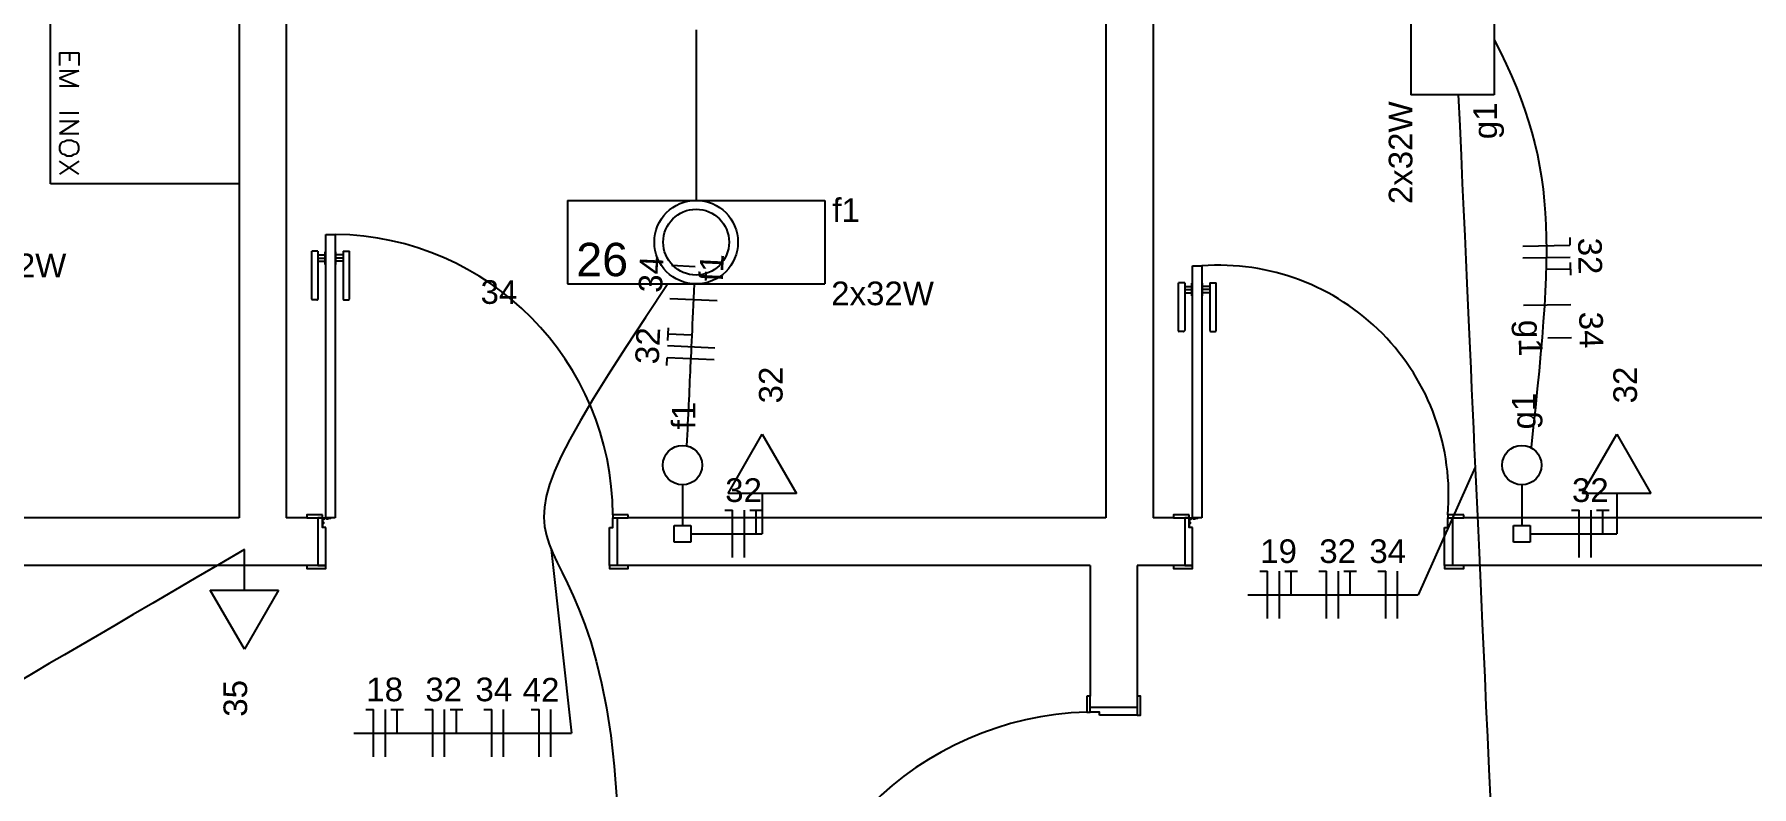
# Model space of a CAD drawing. Header units: millimetres. Extents: x -182 to 147, y -1396 to 58.
# Drawn here: x -114.66 to -103.76, y 41.62 to 46.39 of the extents above; entities that cross this region are included whole.
import ezdxf

# ---------------------------------------------------------------- set-up
doc = ezdxf.new("R2010")
doc.units = ezdxf.units.MM
doc.header["$LTSCALE"] = 10
doc.header["$MEASUREMENT"] = 0
for name, color, linetype in [('Arquitetura', 8, 'Continuous'), ('EL-Condutos', 4, 'Continuous'), ('EL-Fios (Fase 1)', 7, 'Continuous'), ('EL-Fios (Fase 2)', 7, 'Continuous'), ('EL-Fios (Neutro)', 170, 'Continuous'), ('EL-Fios (Retorno)', 10, 'Continuous'), ('EL-Fios (Terra)', 90, 'Continuous'), ('EL-Textos fios', 7, 'Continuous'), ('P-SIMBOL', 170, 'Continuous'), ('Textos', 7, 'Continuous')]:
    doc.layers.add(name, color=color, linetype=linetype)
doc.styles.add('Arial', font='arial.ttf')

msp = doc.modelspace()

# ---------------------------------------------------------------- linework, layer by layer
at = {"layer": 'Arquitetura', "linetype": 'Continuous'}
for p, q in [((-113.362, 50.3269), (-113.362, 43.3269)), ((-113.063, 50.3269), (-113.063, 43.3269)), ((-107.862, 50.3269), (-107.862, 43.3269)), ((-107.563, 50.3269), (-107.563, 43.3269)), ((-113.362, 43.3269), (-116.393, 43.3269)), ((-112.933, 43.3269), (-113.063, 43.3269)), ((-107.862, 43.3269), (-110.893, 43.3269)), ((-107.433, 43.3269), (-107.563, 43.3269)), ((-99.963, 43.3269), (-105.592, 43.3269)), ((-112.933, 43.0259), (-116.393, 43.0259)), ((-107.963, 43.0259), (-110.893, 43.0259)), ((-107.963, 43.0259), (-107.963, 42.1959)), ((-107.663, 43.0259), (-107.663, 42.1959)), ((-107.433, 43.0259), (-107.663, 43.0259)), ((-99.532, 43.0259), (-105.592, 43.0259))]:
    msp.add_line(p, q, dxfattribs=at)
at = {"layer": 'Arquitetura'}
for p, q in [((-114.56, 45.4459), (-114.56, 47.8459)), ((-114.503, 46.2769), (-114.38, 46.2769)), ((-114.503, 46.2769), (-114.503, 46.1969)), ((-114.439, 46.2769), (-114.439, 46.2259)), ((-114.38, 46.2769), (-114.38, 46.1969)), ((-114.503, 46.1629), (-114.38, 46.1629)), ((-114.38, 46.1629), (-114.503, 46.1159)), ((-114.503, 46.1159), (-114.38, 46.0659)), ((-114.38, 46.0659), (-114.503, 46.0659)), ((-114.38, 45.8959), (-114.503, 45.8959)), ((-114.503, 45.8449), (-114.38, 45.8449)), ((-114.38, 45.8449), (-114.503, 45.7649)), ((-114.503, 45.7649), (-114.38, 45.7649)), ((-114.498, 45.6969), (-114.503, 45.6839)), ((-114.503, 45.6839), (-114.503, 45.6629)), ((-114.503, 45.6629), (-114.498, 45.6509)), ((-114.485, 45.7099), (-114.498, 45.6969)), ((-114.473, 45.7139), (-114.485, 45.7099)), ((-114.456, 45.7219), (-114.473, 45.7139)), ((-114.426, 45.7219), (-114.456, 45.7219)), ((-114.409, 45.7139), (-114.426, 45.7219)), ((-114.397, 45.7099), (-114.409, 45.7139)), ((-114.384, 45.6969), (-114.397, 45.7099)), ((-114.38, 45.6839), (-114.384, 45.6969)), ((-114.384, 45.6509), (-114.38, 45.6629)), ((-114.38, 45.6629), (-114.38, 45.6839)), ((-114.38, 45.5909), (-114.503, 45.5069)), ((-114.38, 45.5069), (-114.503, 45.5909)), ((-114.498, 45.6509), (-114.485, 45.6379)), ((-114.485, 45.6379), (-114.473, 45.6339)), ((-114.473, 45.6339), (-114.456, 45.6249)), ((-114.456, 45.6249), (-114.426, 45.6249)), ((-114.426, 45.6249), (-114.409, 45.6339)), ((-114.409, 45.6339), (-114.397, 45.6379)), ((-114.397, 45.6379), (-114.384, 45.6509)), ((-113.362, 45.4459), (-114.56, 45.4459)), ((-112.83, 43.2929), (-112.83, 43.2989)), ((-112.799, 43.3229), (-112.805, 43.3229)), ((-107.33, 43.2929), (-107.33, 43.2989)), ((-107.299, 43.3229), (-107.305, 43.3229))]:
    msp.add_line(p, q, dxfattribs=at)
at = {"layer": 'Arquitetura', "color": 2}
for p, q in [((-112.813, 43.3269), (-112.813, 45.1259)), ((-112.813, 45.1259), (-112.753, 45.1259)), ((-112.753, 45.1259), (-112.753, 43.3269)), ((-107.313, 43.3269), (-107.313, 44.9259)), ((-107.313, 44.9259), (-107.253, 44.9259)), ((-107.253, 44.9259), (-107.253, 43.3269)), ((-112.753, 43.3269), (-112.813, 43.3269)), ((-107.253, 43.3269), (-107.313, 43.3269))]:
    msp.add_line(p, q, dxfattribs=at)
at = {"layer": 'Arquitetura', "color": 3, "linetype": 'Continuous'}
for p, q in [((-112.902, 44.7159), (-112.902, 45.0189)), ((-112.862, 45.0189), (-112.862, 44.7159)), ((-112.817, 44.9359), (-112.817, 45.0159)), ((-112.749, 44.9359), (-112.749, 45.0159)), ((-112.703, 45.0189), (-112.703, 44.7159)), ((-112.663, 44.7159), (-112.663, 45.0189)), ((-107.402, 44.5159), (-107.402, 44.8189)), ((-107.362, 44.8189), (-107.362, 44.5159)), ((-107.317, 44.7359), (-107.317, 44.8159)), ((-107.249, 44.7359), (-107.249, 44.8159)), ((-107.203, 44.8189), (-107.203, 44.5159)), ((-107.163, 44.5159), (-107.163, 44.8189)), ((-112.87, 44.7099), (-112.898, 44.7099)), ((-112.695, 44.7099), (-112.668, 44.7099)), ((-107.37, 44.5099), (-107.398, 44.5099)), ((-107.195, 44.5099), (-107.168, 44.5099))]:
    msp.add_line(p, q, dxfattribs=at)
at = {"layer": 'Arquitetura', "color": 3}
for p, q in [((-112.862, 45.0189), (-112.902, 45.0189)), ((-112.817, 45.0159), (-112.813, 45.0159)), ((-112.749, 45.0159), (-112.753, 45.0159)), ((-112.703, 45.0189), (-112.663, 45.0189)), ((-112.862, 44.9959), (-112.817, 44.9959)), ((-112.862, 44.9759), (-112.817, 44.9759)), ((-112.862, 44.9559), (-112.817, 44.9559)), ((-112.817, 44.9359), (-112.813, 44.9359)), ((-112.749, 44.9359), (-112.753, 44.9359)), ((-112.703, 44.9959), (-112.749, 44.9959)), ((-112.703, 44.9759), (-112.749, 44.9759)), ((-112.703, 44.9559), (-112.749, 44.9559)), ((-107.362, 44.8189), (-107.402, 44.8189)), ((-107.362, 44.7959), (-107.317, 44.7959)), ((-107.317, 44.8159), (-107.313, 44.8159)), ((-107.249, 44.8159), (-107.253, 44.8159)), ((-107.203, 44.7959), (-107.249, 44.7959)), ((-107.203, 44.8189), (-107.163, 44.8189)), ((-107.362, 44.7759), (-107.317, 44.7759)), ((-107.362, 44.7559), (-107.317, 44.7559)), ((-107.317, 44.7359), (-107.313, 44.7359)), ((-107.249, 44.7359), (-107.253, 44.7359)), ((-107.203, 44.7759), (-107.249, 44.7759)), ((-107.203, 44.7559), (-107.249, 44.7559))]:
    msp.add_line(p, q, dxfattribs=at)
for points in [[(-112.833, 43.3459), (-112.933, 43.3459), (-112.933, 43.3269), (-112.833, 43.3269), (-112.833, 43.3459)], [(-110.893, 43.3459), (-110.992, 43.3459), (-110.992, 43.3269), (-110.893, 43.3269), (-110.893, 43.3459)], [(-107.333, 43.3459), (-107.433, 43.3459), (-107.433, 43.3269), (-107.333, 43.3269), (-107.333, 43.3459)], [(-105.592, 43.3459), (-105.692, 43.3459), (-105.692, 43.3269), (-105.592, 43.3269), (-105.592, 43.3459)], [(-112.813, 43.0259), (-112.862, 43.0259), (-112.933, 43.0259), (-112.933, 43.0059), (-112.813, 43.0059), (-112.813, 43.0259)], [(-110.893, 43.0259), (-111.012, 43.0259), (-111.012, 43.0059), (-110.893, 43.0059), (-110.893, 43.0259)], [(-107.313, 43.0259), (-107.362, 43.0259), (-107.433, 43.0259), (-107.433, 43.0059), (-107.313, 43.0059), (-107.313, 43.0259)], [(-105.592, 43.0259), (-105.713, 43.0259), (-105.713, 43.0059), (-105.592, 43.0059), (-105.592, 43.0259)], [(-107.983, 42.1959), (-107.983, 42.0959), (-107.963, 42.0959), (-107.963, 42.1959), (-107.983, 42.1959)], [(-107.663, 42.1959), (-107.663, 42.0769), (-107.643, 42.0769), (-107.643, 42.1959), (-107.663, 42.1959)]]:
    msp.add_lwpolyline(points, close=True, dxfattribs=at)
at = {"layer": 'Arquitetura', "color": 2}
for points in [[(-112.813, 43.2659), (-112.833, 43.2659), (-112.833, 43.3269), (-112.862, 43.3269), (-112.862, 43.0259), (-112.813, 43.0259), (-112.813, 43.2659)], [(-111.012, 43.2659), (-110.992, 43.2659), (-110.992, 43.3269), (-110.963, 43.3269), (-110.963, 43.0259), (-111.012, 43.0259), (-111.012, 43.2659)], [(-107.313, 43.2659), (-107.333, 43.2659), (-107.333, 43.3269), (-107.362, 43.3269), (-107.362, 43.0259), (-107.313, 43.0259), (-107.313, 43.2659)], [(-105.713, 43.2659), (-105.692, 43.2659), (-105.692, 43.3269), (-105.663, 43.3269), (-105.663, 43.0259), (-105.713, 43.0259), (-105.713, 43.2659)], [(-107.902, 42.0769), (-107.902, 42.0959), (-107.963, 42.0959), (-107.963, 42.1259), (-107.663, 42.1259), (-107.663, 42.0769), (-107.902, 42.0769)]]:
    msp.add_lwpolyline(points, close=True, dxfattribs=at)
at = {"layer": 'Arquitetura', "color": 1}
for points in [[(-112.831, 43.3169), (-112.833, 43.3209), (-112.833, 43.3209), (-112.833, 43.3159), (-112.833, 43.2759), (-112.831, 43.2759), (-112.831, 43.3169)], [(-112.823, 43.3239), (-112.828, 43.3269), (-112.828, 43.3269), (-112.822, 43.3269), (-112.782, 43.3269), (-112.782, 43.3239), (-112.823, 43.3239)], [(-107.331, 43.3169), (-107.333, 43.3209), (-107.333, 43.3209), (-107.333, 43.3159), (-107.333, 43.2759), (-107.331, 43.2759), (-107.331, 43.3169)], [(-107.323, 43.3239), (-107.328, 43.3269), (-107.328, 43.3269), (-107.322, 43.3269), (-107.282, 43.3269), (-107.282, 43.3239), (-107.323, 43.3239)]]:
    msp.add_lwpolyline(points, dxfattribs=at)
at = {"layer": 'Arquitetura'}
for points in [[(-112.828, 43.3009), (-112.83, 43.2989), (-112.831, 43.2989)], [(-112.828, 43.2909), (-112.83, 43.2929), (-112.831, 43.2929)], [(-112.828, 43.2959), (-112.828, 43.2959), (-112.828, 43.2909), (-112.828, 43.2909), (-112.828, 43.3009), (-112.828, 43.3009), (-112.828, 43.2969), (-112.828, 43.2969)], [(-112.808, 43.3219), (-112.805, 43.3229), (-112.805, 43.3239)], [(-112.802, 43.3219), (-112.802, 43.3209), (-112.797, 43.3209), (-112.797, 43.3219), (-112.808, 43.3219), (-112.808, 43.3209), (-112.803, 43.3209), (-112.803, 43.3219)], [(-112.797, 43.3219), (-112.799, 43.3229), (-112.799, 43.3239)], [(-107.328, 43.3009), (-107.33, 43.2989), (-107.331, 43.2989)], [(-107.328, 43.2909), (-107.33, 43.2929), (-107.331, 43.2929)], [(-107.328, 43.2959), (-107.328, 43.2959), (-107.328, 43.2909), (-107.328, 43.2909), (-107.328, 43.3009), (-107.328, 43.3009), (-107.328, 43.2969), (-107.328, 43.2969)], [(-107.308, 43.3219), (-107.305, 43.3229), (-107.305, 43.3239)], [(-107.302, 43.3219), (-107.302, 43.3209), (-107.297, 43.3209), (-107.297, 43.3219), (-107.308, 43.3219), (-107.308, 43.3209), (-107.303, 43.3209), (-107.303, 43.3219)], [(-107.297, 43.3219), (-107.299, 43.3229), (-107.299, 43.3239)]]:
    msp.add_lwpolyline(points, dxfattribs=at)
at = {"layer": 'Arquitetura', "color": 1}
for centre in [(-112.828, 43.3209), (-107.328, 43.3209)]:
    msp.add_circle(centre, 0.005, dxfattribs=at)
at = {"layer": 'Arquitetura'}
for centre, radius, start, end in [((-112.776, 43.3419), 1.7842, 0.12949, 89.2231), ((-107.146, 43.4719), 1.4584, 355.064, 94.2065), ((-107.917, 40.0499), 2.0472, 91.8256, 177.588)]:
    msp.add_arc(centre, radius, start, end, dxfattribs=at)
at = {"layer": 'Arquitetura', "color": 3, "linetype": 'Continuous'}
for centre, start, end in [((-112.897, 44.7159), 180, 260.538), ((-112.869, 44.7159), 260.538, 0), ((-112.696, 44.7159), 180, 279.462), ((-112.669, 44.7159), 279.462, 0), ((-107.397, 44.5159), 180, 260.538), ((-107.369, 44.5159), 260.538, 0), ((-107.196, 44.5159), 180, 279.462), ((-107.169, 44.5159), 279.462, 0)]:
    msp.add_arc(centre, 0.006, start, end, dxfattribs=at)
at = {"layer": 'EL-Condutos', "linetype": 'Continuous'}
for points in [[(-110.4624, 46.4244), (-110.4624, 46.3378), (-110.4624, 46.2479), (-110.4624, 46.1542), (-110.4624, 46.0559), (-110.4624, 45.9527), (-110.4624, 45.844), (-110.4624, 45.7291), (-110.4624, 45.6076), (-110.4625, 45.4788), (-110.4625, 45.3424)], [(-105.3976, 46.3608), (-105.3582, 46.2825), (-105.3217, 46.2061), (-105.288, 46.1312), (-105.2571, 46.0577), (-105.2288, 45.9853), (-105.203, 45.9136), (-105.1798, 45.8426), (-105.1589, 45.7718), (-105.1404, 45.7011), (-105.1242, 45.6301), (-105.1102, 45.5588), (-105.0984, 45.4867), (-105.0885, 45.4136), (-105.0807, 45.3393), (-105.0748, 45.2635), (-105.0706, 45.1859), (-105.0683, 45.1064), (-105.0676, 45.0246), (-105.0686, 44.9404), (-105.0711, 44.8533), (-105.075, 44.7633), (-105.0803, 44.6699), (-105.087, 44.5731), (-105.0949, 44.4724), (-105.1039, 44.3677), (-105.1141, 44.2588), (-105.1252, 44.1452), (-105.1374, 44.0269), (-105.1503, 43.9035), (-105.1641, 43.7748)], [(-105.6263, 46.0141), (-105.6173, 45.8152), (-105.6088, 45.6269), (-105.6007, 45.4485), (-105.593, 45.279), (-105.5857, 45.1177), (-105.5787, 44.9637), (-105.5721, 44.8162), (-105.5656, 44.6743), (-105.5594, 44.5372), (-105.5534, 44.4041), (-105.5475, 44.2741), (-105.5417, 44.1465), (-105.536, 44.0202), (-105.5303, 43.8947), (-105.5247, 43.7689), (-105.5189, 43.642), (-105.5131, 43.5133), (-105.5071, 43.3818), (-105.501, 43.2468), (-105.4947, 43.1075), (-105.4882, 42.9628), (-105.4813, 42.8122), (-105.4742, 42.6546), (-105.4667, 42.4893), (-105.4589, 42.3154), (-105.4506, 42.1321), (-105.4418, 41.9386), (-105.4325, 41.734), (-105.4227, 41.5175)], [(-110.6413, 44.8129), (-110.7844, 44.599), (-110.9107, 44.4071), (-111.021, 44.2354), (-111.116, 44.0823), (-111.1967, 43.9462), (-111.2639, 43.8255), (-111.3183, 43.7184), (-111.3609, 43.6235), (-111.3924, 43.539), (-111.4136, 43.4634), (-111.4254, 43.3949), (-111.4286, 43.332), (-111.4241, 43.2731), (-111.4125, 43.2165), (-111.3949, 43.1605), (-111.3719, 43.1035), (-111.3445, 43.044), (-111.3134, 42.9803), (-111.2794, 42.9107), (-111.2434, 42.8336), (-111.2063, 42.7474), (-111.1688, 42.6505), (-111.1317, 42.5412), (-111.0959, 42.4179), (-111.0622, 42.2789), (-111.0314, 42.1227), (-111.0044, 41.9476), (-110.982, 41.7519), (-110.9649, 41.5341)], [(-110.4748, 44.8126), (-110.477, 44.7656), (-110.4791, 44.7204), (-110.4812, 44.677), (-110.4831, 44.6353), (-110.485, 44.5952), (-110.4868, 44.5565), (-110.4885, 44.5191), (-110.4902, 44.483), (-110.4918, 44.4481), (-110.4934, 44.4141), (-110.495, 44.3811), (-110.4965, 44.3488), (-110.498, 44.3173), (-110.4994, 44.2863), (-110.5008, 44.2559), (-110.5022, 44.2258), (-110.5036, 44.196), (-110.505, 44.1663), (-110.5064, 44.1367), (-110.5078, 44.1071), (-110.5092, 44.0773), (-110.5106, 44.0472), (-110.512, 44.0167), (-110.5135, 43.9858), (-110.515, 43.9542), (-110.5165, 43.922), (-110.518, 43.8889), (-110.5196, 43.8549), (-110.5213, 43.8199), (-110.523, 43.7838)], [(-110.4958, 43.2269), (-110.4762, 43.2269), (-110.4578, 43.2269), (-110.4405, 43.2269), (-110.4241, 43.2269), (-110.4085, 43.2269), (-110.3938, 43.2269), (-110.3797, 43.2269), (-110.3662, 43.2269), (-110.3533, 43.2269), (-110.3408, 43.2269), (-110.3286, 43.2269), (-110.3167, 43.2269), (-110.3049, 43.2269), (-110.2932, 43.2269), (-110.2814, 43.2269), (-110.2696, 43.2269), (-110.2576, 43.2269), (-110.2452, 43.2269), (-110.2325, 43.2269), (-110.2194, 43.2269), (-110.2057, 43.2269), (-110.1913, 43.2269), (-110.1762, 43.2269), (-110.1603, 43.2269), (-110.1435, 43.2269), (-110.1257, 43.2269), (-110.1068, 43.2269), (-110.0867, 43.2269), (-110.0654, 43.2269), (-110.0427, 43.2269)], [(-105.1703, 43.2269), (-105.1461, 43.2269), (-105.1234, 43.2269), (-105.1019, 43.2269), (-105.0817, 43.2269), (-105.0626, 43.2269), (-105.0445, 43.2269), (-105.0273, 43.2269), (-105.0109, 43.2269), (-104.9951, 43.2269), (-104.9799, 43.2269), (-104.9651, 43.2269), (-104.9506, 43.2269), (-104.9364, 43.2269), (-104.9222, 43.2269), (-104.9081, 43.2269), (-104.8939, 43.2269), (-104.8794, 43.2269), (-104.8646, 43.2269), (-104.8494, 43.2269), (-104.8336, 43.2269), (-104.8172, 43.2269), (-104.8, 43.2269), (-104.7819, 43.2269), (-104.7628, 43.2269), (-104.7426, 43.2269), (-104.7212, 43.2269), (-104.6985, 43.2269), (-104.6743, 43.2269), (-104.6486, 43.2269), (-104.6213, 43.2269)], [(-113.3289, 43.1259), (-113.4873, 43.0334), (-113.6364, 42.9464), (-113.7768, 42.8644), (-113.9092, 42.7871), (-114.034, 42.7142), (-114.152, 42.6453), (-114.2637, 42.58), (-114.3697, 42.5182), (-114.4706, 42.4592), (-114.5669, 42.4029), (-114.6594, 42.3489), (-114.7486, 42.2969)]]:
    msp.add_lwpolyline(points, dxfattribs=at)
at = {"layer": 'EL-Fios (Fase 1)'}
for p, q in [((-105.2163, 44.9771), (-104.9164, 44.9817)), ((-110.3437, 44.4042), (-110.6434, 44.4182)), ((-110.1565, 43.0769), (-110.1565, 43.3769)), ((-104.7835, 43.0769), (-104.7835, 43.3769)), ((-106.3866, 42.6897), (-106.3866, 42.9897)), ((-112.4339, 41.8127), (-112.4339, 42.1127)), ((-112.0589, 41.8127), (-112.0589, 42.1127))]:
    msp.add_line(p, q, dxfattribs=at)
at = {"layer": 'EL-Fios (Fase 2)'}
for p, q in [((-110.3297, 44.7039), (-110.6294, 44.7179)), ((-105.2117, 44.6771), (-104.9118, 44.6817)), ((-106.7616, 42.6897), (-106.7616, 42.9897)), ((-106.0116, 42.6897), (-106.0116, 42.9897)), ((-111.6839, 41.8127), (-111.6839, 42.1127)), ((-111.3839, 41.8127), (-111.3839, 42.1127))]:
    msp.add_line(p, q, dxfattribs=at)
at = {"layer": 'EL-Fios (Neutro)'}
for p, q in [((-105.2175, 45.0521), (-104.9175, 45.0566)), ((-104.9183, 45.1066), (-104.9175, 45.0566)), ((-110.6492, 44.2934), (-110.6469, 44.3433)), ((-110.3472, 44.3293), (-110.6469, 44.3433)), ((-110.2815, 43.3769), (-110.2315, 43.3769)), ((-110.2315, 43.0769), (-110.2315, 43.3769)), ((-104.9085, 43.3769), (-104.8585, 43.3769)), ((-104.8585, 43.0769), (-104.8585, 43.3769)), ((-106.8866, 42.9897), (-106.8366, 42.9897)), ((-106.8366, 42.6897), (-106.8366, 42.9897)), ((-106.5116, 42.9897), (-106.4616, 42.9897)), ((-106.4616, 42.6897), (-106.4616, 42.9897)), ((-106.1366, 42.9897), (-106.0866, 42.9897)), ((-106.0866, 42.6897), (-106.0866, 42.9897)), ((-112.5589, 42.1127), (-112.5089, 42.1127)), ((-112.5089, 41.8127), (-112.5089, 42.1127)), ((-112.1839, 42.1127), (-112.1339, 42.1127)), ((-112.1339, 41.8127), (-112.1339, 42.1127)), ((-111.8089, 42.1127), (-111.7589, 42.1127)), ((-111.7589, 41.8127), (-111.7589, 42.1127)), ((-111.5089, 42.1127), (-111.4589, 42.1127)), ((-111.4589, 41.8127), (-111.4589, 42.1127))]:
    msp.add_line(p, q, dxfattribs=at)
at = {"layer": 'EL-Fios (Retorno)'}
for p, q in [((-110.4697, 44.9207), (-110.6196, 44.9277)), ((-105.0586, 44.4694), (-104.9086, 44.4717))]:
    msp.add_line(p, q, dxfattribs=at)
at = {"layer": 'EL-Fios (Terra)'}
for p, q in [((-105.0652, 44.9044), (-104.9152, 44.9067)), ((-104.9158, 44.9467), (-104.9146, 44.8667)), ((-110.6418, 44.4532), (-110.638, 44.5331)), ((-110.4901, 44.4861), (-110.6399, 44.4932)), ((-110.1215, 43.3769), (-110.0415, 43.3769)), ((-110.0815, 43.2269), (-110.0815, 43.3769)), ((-104.7485, 43.3769), (-104.6685, 43.3769)), ((-104.7085, 43.2269), (-104.7085, 43.3769)), ((-106.7266, 42.9897), (-106.6466, 42.9897)), ((-106.6866, 42.8397), (-106.6866, 42.9897)), ((-106.3516, 42.9897), (-106.2716, 42.9897)), ((-106.3116, 42.8397), (-106.3116, 42.9897)), ((-112.3989, 42.1127), (-112.3189, 42.1127)), ((-112.3589, 41.9627), (-112.3589, 42.1127)), ((-112.0239, 42.1127), (-111.9439, 42.1127)), ((-111.9839, 41.9627), (-111.9839, 42.1127))]:
    msp.add_line(p, q, dxfattribs=at)
at = {"layer": 'EL-Textos fios'}
for p, q in [((-105.5192, 43.6492), (-105.8804, 42.8397)), ((-111.382, 43.1272), (-111.2527, 41.9627)), ((-106.9616, 42.8397), (-105.8804, 42.8397)), ((-112.6339, 41.9627), (-111.2527, 41.9627))]:
    msp.add_line(p, q, dxfattribs=at)
at = {"layer": 'P-SIMBOL'}
for p, q in [((-105.9281, 47.6428), (-105.9281, 46.0107)), ((-105.3981, 47.6428), (-105.3981, 46.0107)), ((-105.3981, 46.0107), (-105.9281, 46.0107)), ((-111.2785, 45.3417), (-109.6465, 45.3417)), ((-111.2785, 45.3417), (-111.2785, 44.8117)), ((-109.6465, 45.3417), (-109.6465, 44.8117)), ((-111.2785, 44.8117), (-109.6465, 44.8117)), ((-110.2592, 43.483), (-110.0427, 43.858)), ((-110.0427, 43.858), (-109.8262, 43.483)), ((-104.8378, 43.483), (-104.6213, 43.858)), ((-104.6213, 43.858), (-104.4048, 43.483)), ((-110.5491, 43.537), (-110.5491, 43.28)), ((-109.8262, 43.483), (-110.2592, 43.483)), ((-110.0427, 43.483), (-110.0427, 43.2269)), ((-105.2231, 43.537), (-105.2231, 43.28)), ((-104.4048, 43.483), (-104.8378, 43.483)), ((-104.6213, 43.483), (-104.6213, 43.2269)), ((-110.6021, 43.28), (-110.496, 43.28)), ((-110.6021, 43.1739), (-110.6021, 43.28)), ((-110.496, 43.28), (-110.496, 43.1739)), ((-105.2761, 43.28), (-105.17, 43.28)), ((-105.2761, 43.1739), (-105.2761, 43.28)), ((-105.17, 43.28), (-105.17, 43.1739)), ((-110.496, 43.1739), (-110.6021, 43.1739)), ((-105.17, 43.1739), (-105.2761, 43.1739)), ((-113.3289, 42.8699), (-113.3289, 43.1259)), ((-113.3289, 42.4949), (-113.5454, 42.8699)), ((-113.5454, 42.8699), (-113.1124, 42.8699)), ((-113.1124, 42.8699), (-113.3289, 42.4949))]:
    msp.add_line(p, q, dxfattribs=at)
for centre, radius in [((-110.4625, 45.0767), 0.265), ((-110.4625, 45.0767), 0.2092), ((-110.5491, 43.662), 0.125), ((-105.2231, 43.662), 0.125)]:
    msp.add_circle(centre, radius, dxfattribs=at)

# ---------------------------------------------------------------- texts
at = {"layer": 'EL-Textos fios', "char_height": 0.15, "width": 0.36, "attachment_point": 8, "line_spacing_factor": 0.6, "style": 'Arial'}
for s, insert, rotation in [('32', (-104.8669, 44.9874), 270.87726), ('34', (-110.6718, 44.8696), 87.3245), ('f1', (-110.2899, 44.9123), 87.3245), ('g1', (-105.288, 44.4659), 270.87726), ('34', (-104.8598, 44.5181), 270.87726), ('32', (-110.6931, 44.4156), 87.3245)]:
    msp.add_mtext(s, dxfattribs=dict(at, insert=insert, rotation=rotation))
for s, insert in [('32', (-110.1615, 43.4264)), ('32', (-104.7885, 43.4264)), ('19', (-106.7666, 43.0392)), ('32', (-106.3916, 43.0392)), ('34', (-106.0741, 43.0392)), ('18', (-112.4389, 42.1622)), ('32', (-112.0639, 42.1622)), ('34', (-111.7464, 42.1622)), ('42', (-111.4464, 42.1622))]:
    msp.add_mtext(s, dxfattribs=dict(at, insert=insert))
at = {"layer": 'P-SIMBOL', "insert": (-111.2235, 44.8576), "char_height": 0.2118, "width": 0.50832, "attachment_point": 7, "line_spacing_factor": 0.6, "style": 'Arial'}
msp.add_mtext('26', dxfattribs=at)
at = {"layer": 'Textos', "char_height": 0.15, "rotation": 90.00021, "line_spacing_factor": 0.6, "style": 'Arial'}
for s, insert, width, attachment_point in [('2x32W', (-105.9154, 45.9698), 0.9, 9), ('g1', (-105.3358, 45.9626), 0.36, 9), ('32', (-109.9119, 44.1703), 0.36, 8), ('32', (-104.4905, 44.1703), 0.36, 8), ('f1', (-110.4666, 43.8889), 0.36, 7), ('g1', (-105.0911, 43.8889), 0.36, 7), ('35', (-113.3096, 42.1826), 0.36, 8)]:
    msp.add_mtext(s, dxfattribs=dict(at, insert=insert, width=width, attachment_point=attachment_point))
at = {"layer": 'Textos', "char_height": 0.15, "attachment_point": 7, "line_spacing_factor": 0.6, "style": 'Arial'}
for s, insert, width in [('f1', (-109.5983, 45.2046), 0.36), ('2x32W', (-115.1109, 44.8519), 0.9), ('34', (-111.8304, 44.683), 0.36), ('2x32W', (-109.6056, 44.6744), 0.9)]:
    msp.add_mtext(s, dxfattribs=dict(at, insert=insert, width=width))

doc.saveas('drawing.dxf')
